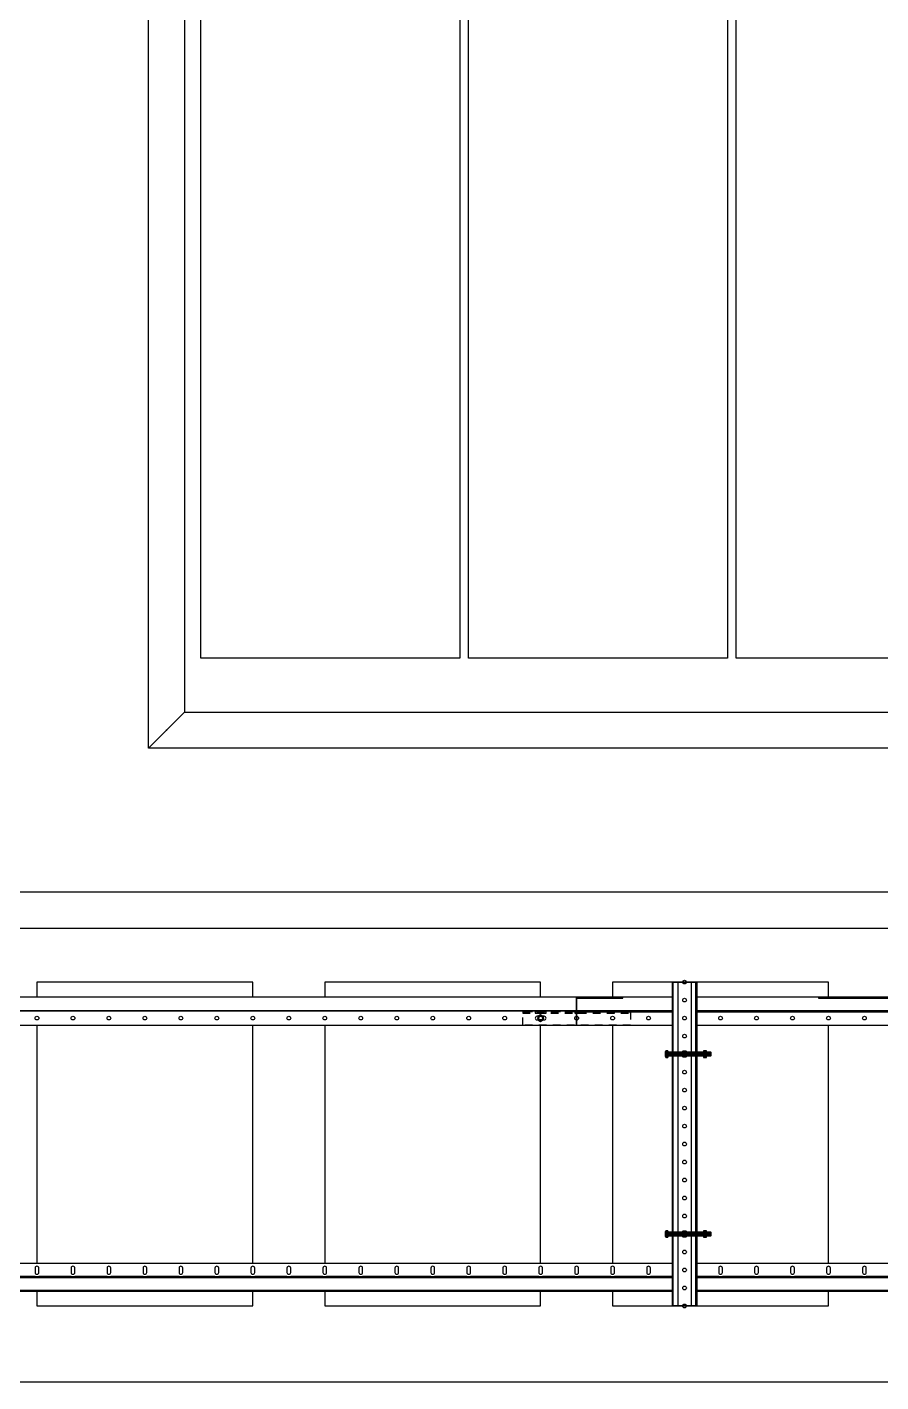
# Model space of a CAD drawing. Header units: millimetres. Extents: x -962357 to -591296, y -223672 to 59420.
# Drawn here: x -744144 to -742957, y -175224 to -173342 of the extents above; entities that cross this region are included whole.
import ezdxf

# ---------------------------------------------------------------- set-up
doc = ezdxf.new("R2010")
doc.units = ezdxf.units.MM
doc.linetypes.add('TA_HL_003.00000', pattern=[19.5, 10.65, -8.85])
for name, color, linetype in [('000 - H A T C H', 8, 'Continuous'), ('000 - WIPEOUT', 250, 'Continuous'), ('001 - ASCESSORIES', 251, 'Continuous'), ('A04_TUBE SERIES', 2, 'Continuous'), ('A11_ALU.SOLID SHEET', 2, 'Continuous')]:
    doc.layers.add(name, color=color, linetype=linetype)
pattern_1 = [(110, (-0.5, 0), (-0.939693, -0.34202), []), (110, (-0.2012, 0.6409), (-0.939693, -0.34202), [1.25, -0.25, 0, -0.25])]

# ---------------------------------------------------------------- blocks, each defined once
blk = doc.blocks.new('*U4823')
blk.add_attdef('EXTR.OVL-LENGTH_', (-25, -59.1), '', height=5)
blk.add_wipeout([(-25, 25), (25, -25), (25, 15671.5), (-25, 15621.5)]).dxf.layer = '000 - WIPEOUT'
at = {"layer": 'A04_TUBE SERIES', "color": 0}
blk.add_lwpolyline([(-25, 25), (25, -25), (25, 15671.5), (-25, 15621.5)], close=True, dxfattribs=at)
blk = doc.blocks.new('*U4826')
blk.add_attdef('EXTR.OVL-LENGTH_', (-25, -59.1), '', height=5)
blk.add_wipeout([(-25, 25), (25, -25), (25, 15165.5), (-25, 15115.5)]).dxf.layer = '000 - WIPEOUT'
at = {"layer": 'A04_TUBE SERIES', "color": 0}
blk.add_lwpolyline([(-25, 25), (25, -25), (25, 15165.5), (-25, 15115.5)], close=True, dxfattribs=at)
blk = doc.blocks.new('*U4828')
blk.add_attdef('EXTR.OVL-LENGTH_', (-25, -59.1), '', height=5)
blk.add_wipeout([(-25, 25), (25, -25), (25, 1975), (-25, 1925)]).dxf.layer = '000 - WIPEOUT'
blk.add_point((0, 0))
at = {"layer": 'A04_TUBE SERIES', "color": 0}
blk.add_lwpolyline([(-25, 25), (25, -25), (25, 1975), (-25, 1925)], close=True, dxfattribs=at)
blk = doc.blocks.new('*U4729')
at = {"color": 6}
blk.add_point((-37.5, 0), dxfattribs=at)
at = {"color": 3}
for points in [[(-875, 924), (875, 924), (875, 564), (-875, 564)], [(-875, 552), (875, 552), (875, 192), (-875, 192)], [(-875, -192), (875, -192), (875, -552), (-875, -552)], [(-875, -564), (875, -564), (875, -924), (-875, -924)]]:
    blk.add_wipeout(points, dxfattribs=at).dxf.layer = '000 - WIPEOUT'
at = {"layer": 'A11_ALU.SOLID SHEET', "color": 0, "linetype": 'ByBlock'}
for points in [[(875, 564), (-875, 564), (-875, 924), (875, 924)], [(875, 192), (-875, 192), (-875, 552), (875, 552)], [(875, -552), (-875, -552), (-875, -192), (875, -192)], [(875, -924), (-875, -924), (-875, -564), (875, -564)]]:
    blk.add_lwpolyline(points, close=True, dxfattribs=at)
at = {"color": 3}
blk.add_wipeout([(-875, 180), (875, 180), (875, -180), (-875, -180)], dxfattribs=at).dxf.layer = '000 - WIPEOUT'
at = {"layer": 'A11_ALU.SOLID SHEET', "color": 0, "linetype": 'ByBlock'}
blk.add_lwpolyline([(875, -180), (-875, -180), (-875, 180), (875, 180)], close=True, dxfattribs=at)
blk = doc.blocks.new('*U4836')
at = {"layer": 'A04_TUBE SERIES', "color": 0, "linetype": 'ByBlock', "xscale": -1, "rotation": 90}
blk.add_blockref('*U4826', (15418.5, 275), dxfattribs=at)
at = {"layer": 'A04_TUBE SERIES', "color": 0, "linetype": 'ByBlock', "rotation": 270}
blk.add_blockref('*U4823', (25, 25), dxfattribs=at)
at = {"layer": 'A11_ALU.SOLID SHEET', "color": 0, "linetype": 'ByBlock', "rotation": 90}
blk.add_blockref('*U4729', (1249.75, 1250), dxfattribs=at)
at = {"layer": 'A04_TUBE SERIES', "color": 0, "linetype": 'ByBlock', "xscale": -1}
blk.add_blockref('*U4828', (278, 275), dxfattribs=at)
blk = doc.blocks.new('*U4864')
at = {"color": 3}
for points in [[(-225, 7750), (225, 7750), (225, 7450), (-225, 7450)], [(-225, 7350), (225, 7350), (225, 7050), (-225, 7050)], [(-225, 6950), (225, 6950), (225, 6650), (-225, 6650)]]:
    blk.add_wipeout(points, dxfattribs=at).dxf.layer = '000 - WIPEOUT'
at = {"layer": 'A11_ALU.SOLID SHEET', "color": 0, "linetype": 'ByBlock'}
for points in [[(-225, 7450), (225, 7450), (225, 7750), (-225, 7750)], [(-225, 7050), (225, 7050), (225, 7350), (-225, 7350)], [(-225, 6650), (225, 6650), (225, 6950), (-225, 6950)]]:
    blk.add_lwpolyline(points, close=True, dxfattribs=at)
blk = doc.blocks.new('*U4682')
at = {"color": 1}
for p, q in [((-3.5, 3.5), (3.5, 3.5)), ((-3.5, 0), (3.5, 0))]:
    blk.add_line(p, q, dxfattribs=at)
at = {"color": 0}
for points in [[(-2.3, 3.2, 0.249855), (-4.6, 3.2), (-4.6, 0.3, 0.249855), (-2.3, 0.3)], [(2.3, 3.2, 0.062432), (0, 3.5, 0.062432), (-2.3, 3.2), (-2.3, 0.3, 0.061701), (0, 0, 0.061701), (2.3, 0.3)], [(4.6, 3.2, 0.249855), (2.3, 3.2), (2.3, 0.3, 0.249855), (4.6, 0.3)]]:
    blk.add_lwpolyline(points, format="xyb", close=True, dxfattribs=at)
blk = doc.blocks.new('*U4688')
at = {"layer": '000 - H A T C H'}
h = blk.add_hatch(dxfattribs=at)
h.set_pattern_fill('ANSI35', color=8, scale=4, angle=65)
h.set_pattern_definition(pattern_1)
h.paths.add_polyline_path([(0, -2.5), (14.5, -2.5), (14.5, 2.5), (0, 2.5)])
at = {"color": 8}
blk.add_line((14.5, -2.5), (14.5, 2.5), dxfattribs=at)
at = {"color": 1}
blk.add_lwpolyline([(14.5, 2.5), (0, 2.5), (0, -2.5), (14.5, -2.5), (15, -2), (15, 2)], close=True, dxfattribs=at)
blk = doc.blocks.new('*U4699')
at = {"layer": '000 - H A T C H'}
h = blk.add_hatch(color=250, dxfattribs=at)
h.dxf.hatch_style = 1
edge = h.paths.add_edge_path()
edge.add_line((-0.3, -4.6), (-3.2, -4.6))
edge.add_arc((-1, -3.5), 2.45, 180, 208.0569, ccw=False)
edge.add_line((-3.5, -3.5), (-3.5, 0))
edge.add_arc((5.9, 0), 9.36, 179.9761, 180.0239, ccw=False)
edge.add_line((-3.5, 0), (-3.5, 0))
edge.add_arc((5.9, 0), 9.36, 179.9761, 180.0239, ccw=False)
edge.add_line((-3.5, 0), (-3.5, 3.5))
edge.add_arc((-1, 3.5), 2.45, 151.9431, 180, ccw=False)
edge.add_line((-3.2, 4.6), (-0.3, 4.6))
edge.add_arc((-2.5, 3.5), 2.45, 360, 388.0569, ccw=False)
edge.add_line((0, 3.5), (0, -3.5))
edge.add_arc((-2.5, -3.5), 2.45, 331.9431, 360, ccw=False)
blk.add_blockref('*U4688', (0, 0))
at = {"layer": '001 - ASCESSORIES', "rotation": 90}
blk.add_blockref('*U4682', (0, 0), dxfattribs=at)
blk = doc.blocks.new('*U4663')
at = {"layer": '001 - ASCESSORIES', "color": 0}
blk.add_lwpolyline([(4.6, 0), (2.3, 4), (-2.3, 4), (-4.6, 0), (-2.3, -4), (2.3, -4)], close=True, dxfattribs=at)
at = {"layer": '001 - ASCESSORIES', "color": 8}
blk.add_circle((0, 0), 3.85, dxfattribs=at)
at = {"layer": '001 - ASCESSORIES', "color": 0}
blk.add_circle((0, 0), 2.6, dxfattribs=at)
blk = doc.blocks.new('*U4664')
at = {"layer": '000 - H A T C H'}
h = blk.add_hatch(color=250, dxfattribs=at)
h.dxf.hatch_style = 1
h.paths.add_polyline_path([(4, -2.3), (4, 2.3), (0, 4.6), (-4, 2.3), (-4, -2.3), (0, -4.6)])
h.paths.add_polyline_path([(0, -2.6, -1), (0, 2.6, -1)], flags=16)
at = {"layer": '001 - ASCESSORIES', "color": 0, "rotation": 270}
blk.add_blockref('*U4663', (0, 0), dxfattribs=at)
blk = doc.blocks.new('000 - ASSCESSORIES_FAMELINE_GALV.BRACKET_FITTING_Z-PROFILE_HR-02B_TOP_VIEW')
blk.add_wipeout([(-1200, 39), (1200, 39), (1200, 0), (-1200, 0)]).dxf.layer = '000 - WIPEOUT'
at = {"layer": '001 - ASCESSORIES', "linetype": 'ByBlock'}
blk.add_line((1200, 20.2), (-1200, 20.2), dxfattribs=at)
at = {"layer": '001 - ASCESSORIES'}
blk.add_line((1200, 19), (-1200, 19), dxfattribs=at)
at = {"layer": '001 - ASCESSORIES', "color": 0}
blk.add_lwpolyline([(-1200, 39), (-1200, 19), (1200, 19), (1200, 39)], close=True, dxfattribs=at)
at = {"layer": '001 - ASCESSORIES'}
blk.add_lwpolyline([(-1200, 19), (-1200, 0), (1200, 0), (1200, 19)], close=True, dxfattribs=at)
at = {"layer": '001 - ASCESSORIES', "color": 2}
for points in [[(-1200, 1.2), (-1200, 0), (-1135.9, 0), (-1135.9, 1.2)], [(-864.1, 1.2), (-864.1, 0), (-735.9, 0), (-735.9, 1.2)], [(-464.1, 1.2), (-464.1, 0), (-335.9, 0), (-335.9, 1.2)], [(-64.1, 1.2), (-64.1, 0), (64.1, 0), (64.1, 1.2)], [(335.9, 1.2), (335.9, 0), (464.1, 0), (464.1, 1.2)], [(735.9, 1.2), (735.9, 0), (864.1, 0), (864.1, 1.2)], [(1135.9, 1.2), (1135.9, 0), (1200, 0), (1200, 1.2)]]:
    blk.add_lwpolyline(points, close=True, dxfattribs=at)
at = {"layer": '001 - ASCESSORIES'}
for centre in [(-1150, 29), (-1100, 29), (-1050, 29), (-1000, 29), (-950, 29), (-900, 29), (-850, 29), (-800, 29), (-750, 29), (-700, 29), (-650, 29), (-600, 29), (-550, 29), (-500, 29), (-450, 29), (-400, 29), (-350, 29), (-300, 29), (-250, 29), (-200, 29), (-150, 29), (-100, 29), (-50, 29), (0, 29), (50, 29), (100, 29), (150, 29), (200, 29), (250, 29), (300, 29), (350, 29), (400, 29), (450, 29), (500, 29), (550, 29), (600, 29), (650, 29), (700, 29), (750, 29), (800, 29), (850, 29), (900, 29), (950, 29), (1000, 29), (1050, 29), (1100, 29), (1150, 29)]:
    blk.add_circle(centre, 2.6, dxfattribs=at)
for centre, start, end in [((-1200, 29), 270, 90), ((1200, 29), 90, 270)]:
    blk.add_arc(centre, 2.6, start, end, dxfattribs=at)
blk = doc.blocks.new('000 - ASSCESSORIES_FAMELINE_GALV._SPICE-FOR_HR-02B_TOP_VIEW')
at = {"layer": '001 - ASCESSORIES', "linetype": 'ByBlock'}
blk.add_lwpolyline([(-75, 6.8), (75, 6.8), (75, 8.8), (-75, 8.8)], close=True, dxfattribs=at)
at = {"layer": '001 - ASCESSORIES', "color": 0, "linetype": 'ByBlock'}
blk.add_lwpolyline([(-75, 8.8), (75, 8.8), (75, -10), (-75, -10)], close=True, dxfattribs=at)
at = {"layer": '001 - ASCESSORIES', "color": 1}
for points in [[(-57.6, 6.8), (-42.4, 6.8), (-42.4, 8.8), (-57.6, 8.8)], [(-2.6, 6.8), (2.6, 6.8), (2.6, 8.8), (-2.6, 8.8)], [(47.4, 6.8), (52.6, 6.8), (52.6, 8.8), (47.4, 8.8)]]:
    blk.add_lwpolyline(points, close=True, dxfattribs=at)
blk.add_lwpolyline([(-55, -2.6), (-45, -2.6, 1), (-45, 2.6), (-55, 2.6, 1)], format="xyb", close=True, dxfattribs=at)
at = {"layer": '001 - ASCESSORIES'}
for centre in [(0, 0), (50, 0)]:
    blk.add_circle(centre, 2.6, dxfattribs=at)
blk = doc.blocks.new('*U4659')
at = {"layer": '001 - ASCESSORIES', "color": 0, "linetype": 'ByBlock'}
blk.add_blockref('000 - ASSCESSORIES_FAMELINE_GALV._SPICE-FOR_HR-02B_TOP_VIEW', (0, 0), dxfattribs=at)
blk = doc.blocks.new('*U4922')
for p in [(7150, -10), (7250, -10)]:
    blk.add_blockref('*U4699', p)
at = {"layer": '001 - ASCESSORIES'}
blk.add_blockref('*U4664', (7150, -10), dxfattribs=at)
at = {"linetype": 'ByBlock'}
blk.add_wipeout([(7200, -39), (9600, -39), (9600, 0), (7200, 0)], dxfattribs=at).dxf.layer = '000 - WIPEOUT'
at = {"layer": '001 - ASCESSORIES', "color": 1, "linetype": 'ByBlock'}
blk.add_lwpolyline([(9600, 0), (7200, 0), (7200, -20), (9600, -20)], close=True, dxfattribs=at)
at = {"layer": '001 - ASCESSORIES', "linetype": 'ByBlock'}
blk.add_lwpolyline([(9600, -20), (7200, -20), (7200, -39), (9600, -39)], close=True, dxfattribs=at)
for centre in [(7200, -10), (7250, -10), (7300, -10), (7350, -10), (7400, -10), (7450, -10), (7500, -10), (7550, -10), (7600, -10), (7650, -10), (7700, -10), (7750, -10), (7800, -10), (7850, -10), (7900, -10), (7950, -10)]:
    blk.add_circle(centre, 2.6, dxfattribs=at)
at = {"layer": '001 - ASCESSORIES'}
blk.add_blockref('*U4664', (7250, -10), dxfattribs=at)
at = {"layer": '001 - ASCESSORIES', "color": 0, "linetype": 'ByBlock'}
blk.add_blockref('000 - ASSCESSORIES_FAMELINE_GALV.BRACKET_FITTING_Z-PROFILE_HR-02B_TOP_VIEW', (6000, -39), dxfattribs=at)
at = {"layer": '001 - ASCESSORIES', "linetype": 'TA_HL_003.00000', "rotation": 180}
blk.add_blockref('*U4659', (7200, -10), dxfattribs=at)
blk = doc.blocks.new('000 - ASSCESSORIES_FAMELINE_GALV.BRACKET_FITTING_Z-PROFILE_HR-02AA_TOP_VIEW')
blk.add_wipeout([(-1200, 39), (1200, 39), (1200, 0), (-1200, 0)]).dxf.layer = '000 - WIPEOUT'
at = {"layer": '001 - ASCESSORIES', "linetype": 'Continuous'}
for p, q in [((-1200, 39), (1200, 39)), ((-1200, 0), (1200, 0))]:
    blk.add_line(p, q, dxfattribs=at)
at = {"layer": '001 - ASCESSORIES', "color": 1, "linetype": 'ByBlock'}
for p, q in [((-1127.6, 20.2), (-1127.6, 19)), ((-1077.6, 20.2), (-1077.6, 19)), ((-1027.6, 20.2), (-1027.6, 19)), ((-977.6, 20.2), (-977.6, 19)), ((-927.6, 20.2), (-927.6, 19)), ((-877.6, 20.2), (-877.6, 19)), ((-827.6, 20.2), (-827.6, 19)), ((-777.6, 20.2), (-777.6, 19)), ((-727.6, 20.2), (-727.6, 19)), ((-677.6, 20.2), (-677.6, 19)), ((-627.6, 20.2), (-627.6, 19)), ((-577.6, 20.2), (-577.6, 19)), ((-527.6, 20.2), (-527.6, 19)), ((-477.6, 20.2), (-477.6, 19)), ((-427.6, 20.2), (-427.6, 19)), ((-377.6, 20.2), (-377.6, 19)), ((-327.6, 20.2), (-327.6, 19)), ((-277.6, 20.2), (-277.6, 19)), ((-227.6, 20.2), (-227.6, 19)), ((-177.6, 20.2), (-177.6, 19)), ((-127.6, 20.2), (-127.6, 19)), ((-77.6, 20.2), (-77.6, 19)), ((-27.6, 20.2), (-27.6, 19)), ((22.4, 20.2), (22.4, 19)), ((72.4, 20.2), (72.4, 19)), ((122.4, 20.2), (122.4, 19)), ((172.4, 20.2), (172.4, 19)), ((222.4, 20.2), (222.4, 19)), ((272.4, 20.2), (272.4, 19)), ((322.4, 20.2), (322.4, 19)), ((372.4, 20.2), (372.4, 19)), ((422.4, 20.2), (422.4, 19)), ((472.4, 20.2), (472.4, 19)), ((522.4, 20.2), (522.4, 19)), ((572.4, 20.2), (572.4, 19)), ((622.4, 20.2), (622.4, 19)), ((672.4, 20.2), (672.4, 19)), ((722.4, 20.2), (722.4, 19)), ((772.4, 20.2), (772.4, 19)), ((822.4, 20.2), (822.4, 19)), ((872.4, 20.2), (872.4, 19)), ((922.4, 20.2), (922.4, 19)), ((972.4, 20.2), (972.4, 19)), ((1022.4, 20.2), (1022.4, 19)), ((1072.4, 20.2), (1072.4, 19)), ((1122.4, 20.2), (1122.4, 19)), ((1172.4, 20.2), (1172.4, 19))]:
    blk.add_line(p, q, dxfattribs=at)
at = {"layer": '001 - ASCESSORIES', "color": 0, "linetype": 'ByBlock'}
blk.add_lwpolyline([(-1200, 39), (1200, 39), (1200, 19), (-1200, 19)], close=True, dxfattribs=at)
at = {"layer": '001 - ASCESSORIES', "color": 1, "linetype": 'ByBlock'}
for points in [[(-1200, 20.2), (-1177.6, 20.2), (-1177.6, 19), (-1200, 19)], [(-1177.6, 20.2), (-1172.4, 20.2), (-1172.4, 19), (-1177.6, 19)], [(-1127.6, 20.2), (-1172.4, 20.2), (-1172.4, 19), (-1127.6, 19)], [(-1127.6, 20.2), (-1122.4, 20.2), (-1122.4, 19), (-1127.6, 19)], [(-1077.6, 20.2), (-1122.4, 20.2), (-1122.4, 19), (-1077.6, 19)], [(-1077.6, 20.2), (-1072.4, 20.2), (-1072.4, 19), (-1077.6, 19)], [(-1027.6, 20.2), (-1072.4, 20.2), (-1072.4, 19), (-1027.6, 19)], [(-1027.6, 20.2), (-1022.4, 20.2), (-1022.4, 19), (-1027.6, 19)], [(-977.6, 20.2), (-1022.4, 20.2), (-1022.4, 19), (-977.6, 19)], [(-977.6, 20.2), (-972.4, 20.2), (-972.4, 19), (-977.6, 19)], [(-927.6, 20.2), (-972.4, 20.2), (-972.4, 19), (-927.6, 19)], [(-927.6, 20.2), (-922.4, 20.2), (-922.4, 19), (-927.6, 19)], [(-877.6, 20.2), (-922.4, 20.2), (-922.4, 19), (-877.6, 19)], [(-877.6, 20.2), (-872.4, 20.2), (-872.4, 19), (-877.6, 19)], [(-827.6, 20.2), (-872.4, 20.2), (-872.4, 19), (-827.6, 19)], [(-827.6, 20.2), (-822.4, 20.2), (-822.4, 19), (-827.6, 19)], [(-777.6, 20.2), (-822.4, 20.2), (-822.4, 19), (-777.6, 19)], [(-777.6, 20.2), (-772.4, 20.2), (-772.4, 19), (-777.6, 19)], [(-727.6, 20.2), (-772.4, 20.2), (-772.4, 19), (-727.6, 19)], [(-727.6, 20.2), (-722.4, 20.2), (-722.4, 19), (-727.6, 19)], [(-677.6, 20.2), (-722.4, 20.2), (-722.4, 19), (-677.6, 19)], [(-677.6, 20.2), (-672.4, 20.2), (-672.4, 19), (-677.6, 19)], [(-627.6, 20.2), (-672.4, 20.2), (-672.4, 19), (-627.6, 19)], [(-627.6, 20.2), (-622.4, 20.2), (-622.4, 19), (-627.6, 19)], [(-577.6, 20.2), (-622.4, 20.2), (-622.4, 19), (-577.6, 19)], [(-577.6, 20.2), (-572.4, 20.2), (-572.4, 19), (-577.6, 19)], [(-527.6, 20.2), (-572.4, 20.2), (-572.4, 19), (-527.6, 19)], [(-527.6, 20.2), (-522.4, 20.2), (-522.4, 19), (-527.6, 19)], [(-477.6, 20.2), (-522.4, 20.2), (-522.4, 19), (-477.6, 19)], [(-477.6, 20.2), (-472.4, 20.2), (-472.4, 19), (-477.6, 19)], [(-427.6, 20.2), (-472.4, 20.2), (-472.4, 19), (-427.6, 19)], [(-427.6, 20.2), (-422.4, 20.2), (-422.4, 19), (-427.6, 19)], [(-377.6, 20.2), (-422.4, 20.2), (-422.4, 19), (-377.6, 19)], [(-377.6, 20.2), (-372.4, 20.2), (-372.4, 19), (-377.6, 19)], [(-327.6, 20.2), (-372.4, 20.2), (-372.4, 19), (-327.6, 19)], [(-327.6, 20.2), (-322.4, 20.2), (-322.4, 19), (-327.6, 19)], [(-277.6, 20.2), (-322.4, 20.2), (-322.4, 19), (-277.6, 19)], [(-277.6, 20.2), (-272.4, 20.2), (-272.4, 19), (-277.6, 19)], [(-227.6, 20.2), (-272.4, 20.2), (-272.4, 19), (-227.6, 19)], [(-227.6, 20.2), (-222.4, 20.2), (-222.4, 19), (-227.6, 19)], [(-177.6, 20.2), (-222.4, 20.2), (-222.4, 19), (-177.6, 19)], [(-177.6, 20.2), (-172.4, 20.2), (-172.4, 19), (-177.6, 19)], [(-127.6, 20.2), (-172.4, 20.2), (-172.4, 19), (-127.6, 19)], [(-127.6, 20.2), (-122.4, 20.2), (-122.4, 19), (-127.6, 19)], [(-77.6, 20.2), (-122.4, 20.2), (-122.4, 19), (-77.6, 19)], [(-77.6, 20.2), (-72.4, 20.2), (-72.4, 19), (-77.6, 19)], [(-27.6, 20.2), (-72.4, 20.2), (-72.4, 19), (-27.6, 19)], [(-27.6, 20.2), (-22.4, 20.2), (-22.4, 19), (-27.6, 19)], [(22.4, 20.2), (-22.4, 20.2), (-22.4, 19), (22.4, 19)], [(22.4, 20.2), (27.6, 20.2), (27.6, 19), (22.4, 19)], [(72.4, 20.2), (27.6, 20.2), (27.6, 19), (72.4, 19)], [(72.4, 20.2), (77.6, 20.2), (77.6, 19), (72.4, 19)], [(122.4, 20.2), (77.6, 20.2), (77.6, 19), (122.4, 19)], [(122.4, 20.2), (127.6, 20.2), (127.6, 19), (122.4, 19)], [(172.4, 20.2), (127.6, 20.2), (127.6, 19), (172.4, 19)], [(172.4, 20.2), (177.6, 20.2), (177.6, 19), (172.4, 19)], [(222.4, 20.2), (177.6, 20.2), (177.6, 19), (222.4, 19)], [(222.4, 20.2), (227.6, 20.2), (227.6, 19), (222.4, 19)], [(272.4, 20.2), (227.6, 20.2), (227.6, 19), (272.4, 19)], [(272.4, 20.2), (277.6, 20.2), (277.6, 19), (272.4, 19)], [(322.4, 20.2), (277.6, 20.2), (277.6, 19), (322.4, 19)], [(322.4, 20.2), (327.6, 20.2), (327.6, 19), (322.4, 19)], [(372.4, 20.2), (327.6, 20.2), (327.6, 19), (372.4, 19)], [(372.4, 20.2), (377.6, 20.2), (377.6, 19), (372.4, 19)], [(422.4, 20.2), (377.6, 20.2), (377.6, 19), (422.4, 19)], [(422.4, 20.2), (427.6, 20.2), (427.6, 19), (422.4, 19)], [(472.4, 20.2), (427.6, 20.2), (427.6, 19), (472.4, 19)], [(472.4, 20.2), (477.6, 20.2), (477.6, 19), (472.4, 19)], [(522.4, 20.2), (477.6, 20.2), (477.6, 19), (522.4, 19)], [(522.4, 20.2), (527.6, 20.2), (527.6, 19), (522.4, 19)], [(572.4, 20.2), (527.6, 20.2), (527.6, 19), (572.4, 19)], [(572.4, 20.2), (577.6, 20.2), (577.6, 19), (572.4, 19)], [(622.4, 20.2), (577.6, 20.2), (577.6, 19), (622.4, 19)], [(622.4, 20.2), (627.6, 20.2), (627.6, 19), (622.4, 19)], [(672.4, 20.2), (627.6, 20.2), (627.6, 19), (672.4, 19)], [(672.4, 20.2), (677.6, 20.2), (677.6, 19), (672.4, 19)], [(722.4, 20.2), (677.6, 20.2), (677.6, 19), (722.4, 19)], [(722.4, 20.2), (727.6, 20.2), (727.6, 19), (722.4, 19)], [(772.4, 20.2), (727.6, 20.2), (727.6, 19), (772.4, 19)], [(772.4, 20.2), (777.6, 20.2), (777.6, 19), (772.4, 19)], [(822.4, 20.2), (777.6, 20.2), (777.6, 19), (822.4, 19)], [(822.4, 20.2), (827.6, 20.2), (827.6, 19), (822.4, 19)], [(872.4, 20.2), (827.6, 20.2), (827.6, 19), (872.4, 19)], [(872.4, 20.2), (877.6, 20.2), (877.6, 19), (872.4, 19)], [(922.4, 20.2), (877.6, 20.2), (877.6, 19), (922.4, 19)], [(922.4, 20.2), (927.6, 20.2), (927.6, 19), (922.4, 19)], [(972.4, 20.2), (927.6, 20.2), (927.6, 19), (972.4, 19)], [(972.4, 20.2), (977.6, 20.2), (977.6, 19), (972.4, 19)], [(1022.4, 20.2), (977.6, 20.2), (977.6, 19), (1022.4, 19)], [(1022.4, 20.2), (1027.6, 20.2), (1027.6, 19), (1022.4, 19)], [(1072.4, 20.2), (1027.6, 20.2), (1027.6, 19), (1072.4, 19)], [(1072.4, 20.2), (1077.6, 20.2), (1077.6, 19), (1072.4, 19)], [(1122.4, 20.2), (1077.6, 20.2), (1077.6, 19), (1122.4, 19)], [(1122.4, 20.2), (1127.6, 20.2), (1127.6, 19), (1122.4, 19)], [(1172.4, 20.2), (1127.6, 20.2), (1127.6, 19), (1172.4, 19)], [(1172.4, 20.2), (1177.6, 20.2), (1177.6, 19), (1172.4, 19)], [(1200, 20.2), (1177.6, 20.2), (1177.6, 19), (1200, 19)]]:
    blk.add_lwpolyline(points, close=True, dxfattribs=at)
at = {"layer": '001 - ASCESSORIES'}
blk.add_lwpolyline([(-1200, 19), (1200, 19), (1200, 0), (-1200, 0)], close=True, dxfattribs=at)
for points in [[(-1172.4, 26), (-1172.4, 32, 1), (-1177.6, 32), (-1177.6, 26, 1)], [(-1122.4, 26), (-1122.4, 32, 1), (-1127.6, 32), (-1127.6, 26, 1)], [(-1072.4, 26), (-1072.4, 32, 1), (-1077.6, 32), (-1077.6, 26, 1)], [(-1022.4, 26), (-1022.4, 32, 1), (-1027.6, 32), (-1027.6, 26, 1)], [(-972.4, 26), (-972.4, 32, 1), (-977.6, 32), (-977.6, 26, 1)], [(-922.4, 26), (-922.4, 32, 1), (-927.6, 32), (-927.6, 26, 1)], [(-872.4, 26), (-872.4, 32, 1), (-877.6, 32), (-877.6, 26, 1)], [(-822.4, 26), (-822.4, 32, 1), (-827.6, 32), (-827.6, 26, 1)], [(-772.4, 26), (-772.4, 32, 1), (-777.6, 32), (-777.6, 26, 1)], [(-722.4, 26), (-722.4, 32, 1), (-727.6, 32), (-727.6, 26, 1)], [(-672.4, 26), (-672.4, 32, 1), (-677.6, 32), (-677.6, 26, 1)], [(-622.4, 26), (-622.4, 32, 1), (-627.6, 32), (-627.6, 26, 1)], [(-572.4, 26), (-572.4, 32, 1), (-577.6, 32), (-577.6, 26, 1)], [(-522.4, 26), (-522.4, 32, 1), (-527.6, 32), (-527.6, 26, 1)], [(-472.4, 26), (-472.4, 32, 1), (-477.6, 32), (-477.6, 26, 1)], [(-422.4, 26), (-422.4, 32, 1), (-427.6, 32), (-427.6, 26, 1)], [(-372.4, 26), (-372.4, 32, 1), (-377.6, 32), (-377.6, 26, 1)], [(-322.4, 26), (-322.4, 32, 1), (-327.6, 32), (-327.6, 26, 1)], [(-272.4, 26), (-272.4, 32, 1), (-277.6, 32), (-277.6, 26, 1)], [(-222.4, 26), (-222.4, 32, 1), (-227.6, 32), (-227.6, 26, 1)], [(-172.4, 26), (-172.4, 32, 1), (-177.6, 32), (-177.6, 26, 1)], [(-122.4, 26), (-122.4, 32, 1), (-127.6, 32), (-127.6, 26, 1)], [(-72.4, 26), (-72.4, 32, 1), (-77.6, 32), (-77.6, 26, 1)], [(-22.4, 26), (-22.4, 32, 1), (-27.6, 32), (-27.6, 26, 1)], [(27.6, 26), (27.6, 32, 1), (22.4, 32), (22.4, 26, 1)], [(77.6, 26), (77.6, 32, 1), (72.4, 32), (72.4, 26, 1)], [(127.6, 26), (127.6, 32, 1), (122.4, 32), (122.4, 26, 1)], [(177.6, 26), (177.6, 32, 1), (172.4, 32), (172.4, 26, 1)], [(227.6, 26), (227.6, 32, 1), (222.4, 32), (222.4, 26, 1)], [(277.6, 26), (277.6, 32, 1), (272.4, 32), (272.4, 26, 1)], [(327.6, 26), (327.6, 32, 1), (322.4, 32), (322.4, 26, 1)], [(377.6, 26), (377.6, 32, 1), (372.4, 32), (372.4, 26, 1)], [(427.6, 26), (427.6, 32, 1), (422.4, 32), (422.4, 26, 1)], [(477.6, 26), (477.6, 32, 1), (472.4, 32), (472.4, 26, 1)], [(527.6, 26), (527.6, 32, 1), (522.4, 32), (522.4, 26, 1)], [(577.6, 26), (577.6, 32, 1), (572.4, 32), (572.4, 26, 1)], [(627.6, 26), (627.6, 32, 1), (622.4, 32), (622.4, 26, 1)], [(677.6, 26), (677.6, 32, 1), (672.4, 32), (672.4, 26, 1)], [(727.6, 26), (727.6, 32, 1), (722.4, 32), (722.4, 26, 1)], [(777.6, 26), (777.6, 32, 1), (772.4, 32), (772.4, 26, 1)], [(827.6, 26), (827.6, 32, 1), (822.4, 32), (822.4, 26, 1)], [(877.6, 26), (877.6, 32, 1), (872.4, 32), (872.4, 26, 1)], [(927.6, 26), (927.6, 32, 1), (922.4, 32), (922.4, 26, 1)], [(977.6, 26), (977.6, 32, 1), (972.4, 32), (972.4, 26, 1)], [(1027.6, 26), (1027.6, 32, 1), (1022.4, 32), (1022.4, 26, 1)], [(1077.6, 26), (1077.6, 32, 1), (1072.4, 32), (1072.4, 26, 1)], [(1127.6, 26), (1127.6, 32, 1), (1122.4, 32), (1122.4, 26, 1)], [(1177.6, 26), (1177.6, 32, 1), (1172.4, 32), (1172.4, 26, 1)]]:
    blk.add_lwpolyline(points, format="xyb", close=True, dxfattribs=at)
at = {"layer": '001 - ASCESSORIES', "color": 2}
blk.add_lwpolyline([(-1200, 1.2), (1200, 1.2), (1200, 0), (-1200, 0)], close=True, dxfattribs=at)
blk = doc.blocks.new('*U4921')
at = {"layer": '001 - ASCESSORIES', "linetype": 'ByBlock', "rotation": 180}
blk.add_blockref('000 - ASSCESSORIES_FAMELINE_GALV.BRACKET_FITTING_Z-PROFILE_HR-02AA_TOP_VIEW', (7200, 39), dxfattribs=at)
blk = doc.blocks.new('*U4934')
at = {"color": 6}
blk.add_wipeout([(225, -17), (-225, -17), (-225, 17), (225, 17)], dxfattribs=at).dxf.layer = '000 - WIPEOUT'
at = {"layer": '001 - ASCESSORIES', "color": 0, "linetype": 'ByBlock'}
for p, q in [((225, 15.8), (-225, 15.8)), ((225, -15.8), (-225, -15.8))]:
    blk.add_line(p, q, dxfattribs=at)
at = {"layer": '001 - ASCESSORIES', "color": 1}
blk.add_lwpolyline([(225, 17), (225, -17), (-225, -17), (-225, 17)], close=True, dxfattribs=at)
at = {"layer": '001 - ASCESSORIES', "color": 0, "linetype": 'ByBlock'}
for points in [[(-225, 17), (-225, 9), (225, 9), (225, 17)], [(-225, -9), (-225, -17), (225, -17), (225, -9)]]:
    blk.add_lwpolyline(points, close=True, dxfattribs=at)
at = {"layer": '001 - ASCESSORIES', "color": 1, "linetype": 'Continuous'}
for centre in [(-225, 0), (-200, 0), (-175, 0), (-150, 0), (-125, 0), (-100, 0), (-75, 0), (-50, 0), (-25, 0), (0, 0), (25, 0), (50, 0), (75, 0), (100, 0), (125, 0), (150, 0), (175, 0), (200, 0), (225, 0)]:
    blk.add_circle(centre, 2.6, dxfattribs=at)
blk = doc.blocks.new('*U4696')
at = {"layer": '000 - H A T C H'}
h = blk.add_hatch(dxfattribs=at)
h.set_pattern_fill('ANSI35', color=8, scale=4, angle=65)
h.set_pattern_definition(pattern_1)
h.paths.add_polyline_path([(0, -2.5), (59.5, -2.5), (59.5, 2.5), (0, 2.5)])
at = {"color": 8}
blk.add_line((59.5, -2.5), (59.5, 2.5), dxfattribs=at)
at = {"color": 1}
blk.add_lwpolyline([(59.5, 2.5), (0, 2.5), (0, -2.5), (59.5, -2.5), (60, -2), (60, 2)], close=True, dxfattribs=at)
blk = doc.blocks.new('*U4748')
at = {"layer": '000 - H A T C H'}
h = blk.add_hatch(color=250, dxfattribs=at)
h.dxf.hatch_style = 1
edge = h.paths.add_edge_path()
edge.add_line((-0.3, -4.6), (-3.2, -4.6))
edge.add_arc((-1, -3.5), 2.45, 180, 208.0569, ccw=False)
edge.add_line((-3.5, -3.5), (-3.5, 0))
edge.add_arc((5.9, 0), 9.36, 179.9761, 180.0239, ccw=False)
edge.add_line((-3.5, 0), (-3.5, 0))
edge.add_arc((5.9, 0), 9.36, 179.9761, 180.0239, ccw=False)
edge.add_line((-3.5, 0), (-3.5, 3.5))
edge.add_arc((-1, 3.5), 2.45, 151.9431, 180, ccw=False)
edge.add_line((-3.2, 4.6), (-0.3, 4.6))
edge.add_arc((-2.5, 3.5), 2.45, 360, 388.0569, ccw=False)
edge.add_line((0, 3.5), (0, -3.5))
edge.add_arc((-2.5, -3.5), 2.45, 331.9431, 360, ccw=False)
blk.add_blockref('*U4696', (0, 0))
at = {"layer": '001 - ASCESSORIES', "rotation": 90}
blk.add_blockref('*U4682', (0, 0), dxfattribs=at)
blk = doc.blocks.new('*U4662')
at = {"color": 1}
for p, q in [((-3.5, 4.5), (3.5, 4.5)), ((-3.5, 0), (3.5, 0))]:
    blk.add_line(p, q, dxfattribs=at)
at = {"color": 0}
for points in [[(-2.3, 4.2, 0.249893), (-4.6, 4.2), (-4.6, 0.3, 0.249893), (-2.3, 0.3)], [(2.3, 4.2, 0.062422), (0, 4.5, 0.062422), (-2.3, 4.2), (-2.3, 0.3, 0.061692), (0, 0, 0.061692), (2.3, 0.3)], [(4.6, 4.2, 0.249893), (2.3, 4.2), (2.3, 0.3, 0.249893), (4.6, 0.3)]]:
    blk.add_lwpolyline(points, format="xyb", close=True, dxfattribs=at)
blk = doc.blocks.new('*U4707')
at = {"layer": '000 - H A T C H'}
h = blk.add_hatch(color=250, dxfattribs=at)
h.dxf.hatch_style = 1
edge = h.paths.add_edge_path()
edge.add_line((0.3, 4.6), (4.2, 4.6))
edge.add_arc((2, 3.5), 2.45, 0, 28.0609, ccw=False)
edge.add_line((4.5, 3.5), (4.5, 0))
edge.add_arc((-4.9, 0), 9.36, -0.0239, 0.0239, ccw=False)
edge.add_line((4.5, 0), (4.5, 0))
edge.add_arc((-4.9, 0), 9.36, -0.0239, 0.0239, ccw=False)
edge.add_line((4.5, 0), (4.5, -3.5))
edge.add_arc((2, -3.5), 2.45, -28.0609, 0, ccw=False)
edge.add_line((4.2, -4.6), (0.3, -4.6))
edge.add_arc((2.5, -3.5), 2.45, 180, 208.0609, ccw=False)
edge.add_line((0, -3.5), (0, 3.5))
edge.add_arc((2.5, 3.5), 2.45, 151.9391, 180, ccw=False)
at = {"layer": '001 - ASCESSORIES', "color": 0, "rotation": 270}
blk.add_blockref('*U4662', (0, 0), dxfattribs=at)
blk = doc.blocks.new('*U4821')
at = {"layer": '001 - ASCESSORIES'}
blk.add_blockref('*U4748', (-23, 0), dxfattribs=at)
at = {"layer": '001 - ASCESSORIES', "color": 2}
for rotation in [90, 90, 270, 270]:
    blk.add_blockref('*U4664', (0, 0), dxfattribs=dict(at, rotation=rotation))
at = {"layer": '001 - ASCESSORIES', "color": 1}
blk.add_blockref('*U4707', (26.2, 0), dxfattribs=at)
blk = doc.blocks.new('*U4956')
blk.add_lwpolyline([(-1246.6, 550), (17930.3, 550), (17930.3, 4315), (-1246.6, 4315)], close=True)
at = {"layer": 'A11_ALU.SOLID SHEET'}
blk.add_blockref('*U4836', (451.8, 1180.5), dxfattribs=at)
at = {"layer": 'A11_ALU.SOLID SHEET', "color": 0, "linetype": 'ByBlock', "rotation": 90}
blk.add_blockref('*U4864', (8300, 880.5), dxfattribs=at)
at = {"layer": '001 - ASCESSORIES', "linetype": 'ByBlock', "rotation": 180}
for name, p in [('*U4922', (8500, 1045.5)), ('*U4921', (8675, 715.2))]:
    blk.add_blockref(name, p, dxfattribs=at)
at = {"layer": '001 - ASCESSORIES', "linetype": 'ByBlock', "rotation": 270}
blk.add_blockref('*U4934', (1450, 880.5), dxfattribs=at)
at = {"layer": '001 - ASCESSORIES', "linetype": 'ByBlock'}
for p in [(1450, 1005.5), (1450, 755.5)]:
    blk.add_blockref('*U4821', p, dxfattribs=at)
blk = doc.blocks.new('*U702')
at = {"color": 3}
for points in [[(-225, 7750), (225, 7750), (225, 7450), (-225, 7450)], [(-225, 7350), (225, 7350), (225, 7050), (-225, 7050)], [(-225, 6950), (225, 6950), (225, 6650), (-225, 6650)]]:
    blk.add_wipeout(points, dxfattribs=at).dxf.layer = '000 - WIPEOUT'
at = {"layer": 'A11_ALU.SOLID SHEET', "color": 0, "linetype": 'ByBlock'}
for points in [[(-225, 7450), (225, 7450), (225, 7750), (-225, 7750)], [(-225, 7050), (225, 7050), (225, 7350), (-225, 7350)], [(-225, 6650), (225, 6650), (225, 6950), (-225, 6950)]]:
    blk.add_lwpolyline(points, close=True, dxfattribs=at)
blk = doc.blocks.new('*U351')
at = {"color": 1}
for p, q in [((-3.5, 3.5), (3.5, 3.5)), ((-3.5, 0), (3.5, 0))]:
    blk.add_line(p, q, dxfattribs=at)
at = {"color": 0}
for points in [[(-2.3, 3.2, 0.249855), (-4.6, 3.2), (-4.6, 0.3, 0.249855), (-2.3, 0.3)], [(2.3, 3.2, 0.062432), (0, 3.5, 0.062432), (-2.3, 3.2), (-2.3, 0.3, 0.061701), (0, 0, 0.061701), (2.3, 0.3)], [(4.6, 3.2, 0.249855), (2.3, 3.2), (2.3, 0.3, 0.249855), (4.6, 0.3)]]:
    blk.add_lwpolyline(points, format="xyb", close=True, dxfattribs=at)
blk = doc.blocks.new('*U357')
at = {"layer": '000 - H A T C H'}
h = blk.add_hatch(dxfattribs=at)
h.set_pattern_fill('ANSI35', color=8, scale=4, angle=65)
h.set_pattern_definition(pattern_1)
h.paths.add_polyline_path([(0, -2.5), (14.5, -2.5), (14.5, 2.5), (0, 2.5)])
at = {"color": 8}
blk.add_line((14.5, -2.5), (14.5, 2.5), dxfattribs=at)
at = {"color": 1}
blk.add_lwpolyline([(14.5, 2.5), (0, 2.5), (0, -2.5), (14.5, -2.5), (15, -2), (15, 2)], close=True, dxfattribs=at)
blk = doc.blocks.new('*U666')
at = {"layer": '000 - H A T C H'}
h = blk.add_hatch(color=250, dxfattribs=at)
h.dxf.hatch_style = 1
edge = h.paths.add_edge_path()
edge.add_line((-0.3, -4.6), (-3.2, -4.6))
edge.add_arc((-1, -3.5), 2.45, 180, 208.0569, ccw=False)
edge.add_line((-3.5, -3.5), (-3.5, 0))
edge.add_arc((5.9, 0), 9.36, 179.9761, 180.0239, ccw=False)
edge.add_line((-3.5, 0), (-3.5, 0))
edge.add_arc((5.9, 0), 9.36, 179.9761, 180.0239, ccw=False)
edge.add_line((-3.5, 0), (-3.5, 3.5))
edge.add_arc((-1, 3.5), 2.45, 151.9431, 180, ccw=False)
edge.add_line((-3.2, 4.6), (-0.3, 4.6))
edge.add_arc((-2.5, 3.5), 2.45, 360, 388.0569, ccw=False)
edge.add_line((0, 3.5), (0, -3.5))
edge.add_arc((-2.5, -3.5), 2.45, 331.9431, 360, ccw=False)
blk.add_blockref('*U357', (0, 0))
at = {"layer": '001 - ASCESSORIES', "rotation": 90}
blk.add_blockref('*U351', (0, 0), dxfattribs=at)
blk = doc.blocks.new('*U350')
at = {"layer": '001 - ASCESSORIES', "color": 0}
blk.add_lwpolyline([(4.6, 0), (2.3, 4), (-2.3, 4), (-4.6, 0), (-2.3, -4), (2.3, -4)], close=True, dxfattribs=at)
at = {"layer": '001 - ASCESSORIES', "color": 8}
blk.add_circle((0, 0), 3.85, dxfattribs=at)
at = {"layer": '001 - ASCESSORIES', "color": 0}
blk.add_circle((0, 0), 2.6, dxfattribs=at)
blk = doc.blocks.new('*U671')
at = {"layer": '000 - H A T C H'}
h = blk.add_hatch(color=250, dxfattribs=at)
h.dxf.hatch_style = 1
h.paths.add_polyline_path([(4, -2.3), (4, 2.3), (0, 4.6), (-4, 2.3), (-4, -2.3), (0, -4.6)])
h.paths.add_polyline_path([(0, -2.6, -1), (0, 2.6, -1)], flags=16)
at = {"layer": '001 - ASCESSORIES', "color": 0, "rotation": 270}
blk.add_blockref('*U350', (0, 0), dxfattribs=at)
blk = doc.blocks.new('*U670')
at = {"layer": '001 - ASCESSORIES', "color": 0, "linetype": 'ByBlock'}
blk.add_blockref('000 - ASSCESSORIES_FAMELINE_GALV._SPICE-FOR_HR-02B_TOP_VIEW', (0, 0), dxfattribs=at)
blk = doc.blocks.new('*U536')
for p in [(7150, -10), (7250, -10)]:
    blk.add_blockref('*U666', p)
at = {"layer": '001 - ASCESSORIES'}
blk.add_blockref('*U671', (7150, -10), dxfattribs=at)
at = {"linetype": 'ByBlock'}
blk.add_wipeout([(7200, -39), (9600, -39), (9600, 0), (7200, 0)], dxfattribs=at).dxf.layer = '000 - WIPEOUT'
at = {"layer": '001 - ASCESSORIES', "color": 1, "linetype": 'ByBlock'}
blk.add_lwpolyline([(9600, 0), (7200, 0), (7200, -20), (9600, -20)], close=True, dxfattribs=at)
at = {"layer": '001 - ASCESSORIES', "linetype": 'ByBlock'}
blk.add_lwpolyline([(9600, -20), (7200, -20), (7200, -39), (9600, -39)], close=True, dxfattribs=at)
for centre in [(7200, -10), (7250, -10), (7300, -10), (7350, -10), (7400, -10), (7450, -10), (7500, -10), (7550, -10), (7600, -10), (7650, -10), (7700, -10), (7750, -10), (7800, -10), (7850, -10), (7900, -10), (7950, -10)]:
    blk.add_circle(centre, 2.6, dxfattribs=at)
at = {"layer": '001 - ASCESSORIES'}
blk.add_blockref('*U671', (7250, -10), dxfattribs=at)
at = {"layer": '001 - ASCESSORIES', "color": 0, "linetype": 'ByBlock'}
blk.add_blockref('000 - ASSCESSORIES_FAMELINE_GALV.BRACKET_FITTING_Z-PROFILE_HR-02B_TOP_VIEW', (6000, -39), dxfattribs=at)
at = {"layer": '001 - ASCESSORIES', "linetype": 'TA_HL_003.00000', "rotation": 180}
blk.add_blockref('*U670', (7200, -10), dxfattribs=at)
blk = doc.blocks.new('*U535')
at = {"layer": '001 - ASCESSORIES', "linetype": 'ByBlock', "rotation": 180}
blk.add_blockref('000 - ASSCESSORIES_FAMELINE_GALV.BRACKET_FITTING_Z-PROFILE_HR-02AA_TOP_VIEW', (7200, 39), dxfattribs=at)
blk = doc.blocks.new('*U548')
at = {"color": 6}
blk.add_wipeout([(225, -17), (-225, -17), (-225, 17), (225, 17)], dxfattribs=at).dxf.layer = '000 - WIPEOUT'
at = {"layer": '001 - ASCESSORIES', "color": 0, "linetype": 'ByBlock'}
for p, q in [((225, 15.8), (-225, 15.8)), ((225, -15.8), (-225, -15.8))]:
    blk.add_line(p, q, dxfattribs=at)
at = {"layer": '001 - ASCESSORIES', "color": 1}
blk.add_lwpolyline([(225, 17), (225, -17), (-225, -17), (-225, 17)], close=True, dxfattribs=at)
at = {"layer": '001 - ASCESSORIES', "color": 0, "linetype": 'ByBlock'}
for points in [[(-225, 17), (-225, 9), (225, 9), (225, 17)], [(-225, -9), (-225, -17), (225, -17), (225, -9)]]:
    blk.add_lwpolyline(points, close=True, dxfattribs=at)
at = {"layer": '001 - ASCESSORIES', "color": 1, "linetype": 'Continuous'}
for centre in [(-225, 0), (-200, 0), (-175, 0), (-150, 0), (-125, 0), (-100, 0), (-75, 0), (-50, 0), (-25, 0), (0, 0), (25, 0), (50, 0), (75, 0), (100, 0), (125, 0), (150, 0), (175, 0), (200, 0), (225, 0)]:
    blk.add_circle(centre, 2.6, dxfattribs=at)
blk = doc.blocks.new('*U365')
at = {"layer": '000 - H A T C H'}
h = blk.add_hatch(dxfattribs=at)
h.set_pattern_fill('ANSI35', color=8, scale=4, angle=65)
h.set_pattern_definition(pattern_1)
h.paths.add_polyline_path([(0, -2.5), (59.5, -2.5), (59.5, 2.5), (0, 2.5)])
at = {"color": 8}
blk.add_line((59.5, -2.5), (59.5, 2.5), dxfattribs=at)
at = {"color": 1}
blk.add_lwpolyline([(59.5, 2.5), (0, 2.5), (0, -2.5), (59.5, -2.5), (60, -2), (60, 2)], close=True, dxfattribs=at)
blk = doc.blocks.new('*U583')
at = {"layer": '000 - H A T C H'}
h = blk.add_hatch(color=250, dxfattribs=at)
h.dxf.hatch_style = 1
edge = h.paths.add_edge_path()
edge.add_line((-0.3, -4.6), (-3.2, -4.6))
edge.add_arc((-1, -3.5), 2.45, 180, 208.0569, ccw=False)
edge.add_line((-3.5, -3.5), (-3.5, 0))
edge.add_arc((5.9, 0), 9.36, 179.9761, 180.0239, ccw=False)
edge.add_line((-3.5, 0), (-3.5, 0))
edge.add_arc((5.9, 0), 9.36, 179.9761, 180.0239, ccw=False)
edge.add_line((-3.5, 0), (-3.5, 3.5))
edge.add_arc((-1, 3.5), 2.45, 151.9431, 180, ccw=False)
edge.add_line((-3.2, 4.6), (-0.3, 4.6))
edge.add_arc((-2.5, 3.5), 2.45, 360, 388.0569, ccw=False)
edge.add_line((0, 3.5), (0, -3.5))
edge.add_arc((-2.5, -3.5), 2.45, 331.9431, 360, ccw=False)
blk.add_blockref('*U365', (0, 0))
at = {"layer": '001 - ASCESSORIES', "rotation": 90}
blk.add_blockref('*U351', (0, 0), dxfattribs=at)
blk = doc.blocks.new('*U349')
at = {"color": 1}
for p, q in [((-3.5, 4.5), (3.5, 4.5)), ((-3.5, 0), (3.5, 0))]:
    blk.add_line(p, q, dxfattribs=at)
at = {"color": 0}
for points in [[(-2.3, 4.2, 0.249893), (-4.6, 4.2), (-4.6, 0.3, 0.249893), (-2.3, 0.3)], [(2.3, 4.2, 0.062422), (0, 4.5, 0.062422), (-2.3, 4.2), (-2.3, 0.3, 0.061692), (0, 0, 0.061692), (2.3, 0.3)], [(4.6, 4.2, 0.249893), (2.3, 4.2), (2.3, 0.3, 0.249893), (4.6, 0.3)]]:
    blk.add_lwpolyline(points, format="xyb", close=True, dxfattribs=at)
blk = doc.blocks.new('*U667')
at = {"layer": '000 - H A T C H'}
h = blk.add_hatch(color=250, dxfattribs=at)
h.dxf.hatch_style = 1
edge = h.paths.add_edge_path()
edge.add_line((0.3, 4.6), (4.2, 4.6))
edge.add_arc((2, 3.5), 2.45, 0, 28.0609, ccw=False)
edge.add_line((4.5, 3.5), (4.5, 0))
edge.add_arc((-4.9, 0), 9.36, -0.0239, 0.0239, ccw=False)
edge.add_line((4.5, 0), (4.5, 0))
edge.add_arc((-4.9, 0), 9.36, -0.0239, 0.0239, ccw=False)
edge.add_line((4.5, 0), (4.5, -3.5))
edge.add_arc((2, -3.5), 2.45, -28.0609, 0, ccw=False)
edge.add_line((4.2, -4.6), (0.3, -4.6))
edge.add_arc((2.5, -3.5), 2.45, 180, 208.0609, ccw=False)
edge.add_line((0, -3.5), (0, 3.5))
edge.add_arc((2.5, 3.5), 2.45, 151.9391, 180, ccw=False)
at = {"layer": '001 - ASCESSORIES', "color": 0, "rotation": 270}
blk.add_blockref('*U349', (0, 0), dxfattribs=at)
blk = doc.blocks.new('*U686')
at = {"layer": '001 - ASCESSORIES'}
blk.add_blockref('*U583', (-23, 0), dxfattribs=at)
at = {"layer": '001 - ASCESSORIES', "color": 2}
for rotation in [90, 90, 270, 270]:
    blk.add_blockref('*U671', (0, 0), dxfattribs=dict(at, rotation=rotation))
at = {"layer": '001 - ASCESSORIES', "color": 1}
blk.add_blockref('*U667', (26.2, 0), dxfattribs=at)
blk = doc.blocks.new('*U467')
blk.add_attdef('EXTR.OVL-LENGTH_', (-25, -59.1), '', height=5)
blk.add_wipeout([(-25, 25), (25, -25), (25, 15671.5), (-25, 15621.5)]).dxf.layer = '000 - WIPEOUT'
at = {"layer": 'A04_TUBE SERIES', "color": 0}
blk.add_lwpolyline([(-25, 25), (25, -25), (25, 15671.5), (-25, 15621.5)], close=True, dxfattribs=at)
blk = doc.blocks.new('*U463')
blk.add_attdef('EXTR.OVL-LENGTH_', (-25, -59.1), '', height=5)
blk.add_wipeout([(-25, 25), (25, -25), (25, 15165.5), (-25, 15115.5)]).dxf.layer = '000 - WIPEOUT'
at = {"layer": 'A04_TUBE SERIES', "color": 0}
blk.add_lwpolyline([(-25, 25), (25, -25), (25, 15165.5), (-25, 15115.5)], close=True, dxfattribs=at)
blk = doc.blocks.new('*U462')
blk.add_attdef('EXTR.OVL-LENGTH_', (-25, -59.1), '', height=5)
blk.add_wipeout([(-25, 25), (25, -25), (25, 1975), (-25, 1925)]).dxf.layer = '000 - WIPEOUT'
blk.add_point((0, 0))
at = {"layer": 'A04_TUBE SERIES', "color": 0}
blk.add_lwpolyline([(-25, 25), (25, -25), (25, 1975), (-25, 1925)], close=True, dxfattribs=at)
blk = doc.blocks.new('*U674')
at = {"color": 6}
blk.add_point((-37.5, 0), dxfattribs=at)
at = {"color": 3}
for points in [[(-875, 924), (875, 924), (875, 564), (-875, 564)], [(-875, 552), (875, 552), (875, 192), (-875, 192)], [(-875, -192), (875, -192), (875, -552), (-875, -552)], [(-875, -564), (875, -564), (875, -924), (-875, -924)]]:
    blk.add_wipeout(points, dxfattribs=at).dxf.layer = '000 - WIPEOUT'
at = {"layer": 'A11_ALU.SOLID SHEET', "color": 0, "linetype": 'ByBlock'}
for points in [[(875, 564), (-875, 564), (-875, 924), (875, 924)], [(875, 192), (-875, 192), (-875, 552), (875, 552)], [(875, -552), (-875, -552), (-875, -192), (875, -192)], [(875, -924), (-875, -924), (-875, -564), (875, -564)]]:
    blk.add_lwpolyline(points, close=True, dxfattribs=at)
at = {"color": 3}
blk.add_wipeout([(-875, 180), (875, 180), (875, -180), (-875, -180)], dxfattribs=at).dxf.layer = '000 - WIPEOUT'
at = {"layer": 'A11_ALU.SOLID SHEET', "color": 0, "linetype": 'ByBlock'}
blk.add_lwpolyline([(875, -180), (-875, -180), (-875, 180), (875, 180)], close=True, dxfattribs=at)
blk = doc.blocks.new('*U692')
at = {"layer": 'A04_TUBE SERIES', "color": 0, "linetype": 'ByBlock', "xscale": -1, "rotation": 90}
blk.add_blockref('*U463', (15418.5, 275), dxfattribs=at)
at = {"layer": 'A04_TUBE SERIES', "color": 0, "linetype": 'ByBlock', "rotation": 270}
blk.add_blockref('*U467', (25, 25), dxfattribs=at)
at = {"layer": 'A11_ALU.SOLID SHEET', "color": 0, "linetype": 'ByBlock', "rotation": 90}
blk.add_blockref('*U674', (1249.75, 1250), dxfattribs=at)
at = {"layer": 'A04_TUBE SERIES', "color": 0, "linetype": 'ByBlock', "xscale": -1}
blk.add_blockref('*U462', (278, 275), dxfattribs=at)

msp = doc.modelspace()

# ---------------------------------------------------------------- block references
msp.add_blockref('*U4956', (-744680, -175774.4))

# ---------------------------------------------------------------- next in the draw order: linework, layer by layer
msp.add_lwpolyline([(-745926.6, -175224.4), (-726749.7, -175224.4), (-726749.7, -171459.4), (-745926.6, -171459.4)], close=True)

# ---------------------------------------------------------------- next in the draw order: block references
at = {"layer": 'A11_ALU.SOLID SHEET'}
msp.add_blockref('*U692', (-744228.2, -174593.9), dxfattribs=at)
at = {"layer": 'A11_ALU.SOLID SHEET', "color": 0, "linetype": 'ByBlock', "rotation": 90}
msp.add_blockref('*U702', (-736380, -174893.9), dxfattribs=at)

# ---------------------------------------------------------------- next in the draw order: block references
at = {"layer": '001 - ASCESSORIES', "linetype": 'ByBlock', "rotation": 180}
for name, p in [('*U536', (-736180, -174728.9)), ('*U535', (-736005, -175059.2))]:
    msp.add_blockref(name, p, dxfattribs=at)

# ---------------------------------------------------------------- next in the draw order: block references
at = {"layer": '001 - ASCESSORIES', "linetype": 'ByBlock', "rotation": 270}
msp.add_blockref('*U548', (-743230, -174893.9), dxfattribs=at)

# ---------------------------------------------------------------- next in the draw order: block references
at = {"layer": '001 - ASCESSORIES', "linetype": 'ByBlock'}
for p in [(-743230, -174768.9), (-743230, -175018.9)]:
    msp.add_blockref('*U686', p, dxfattribs=at)

doc.saveas('drawing.dxf')
